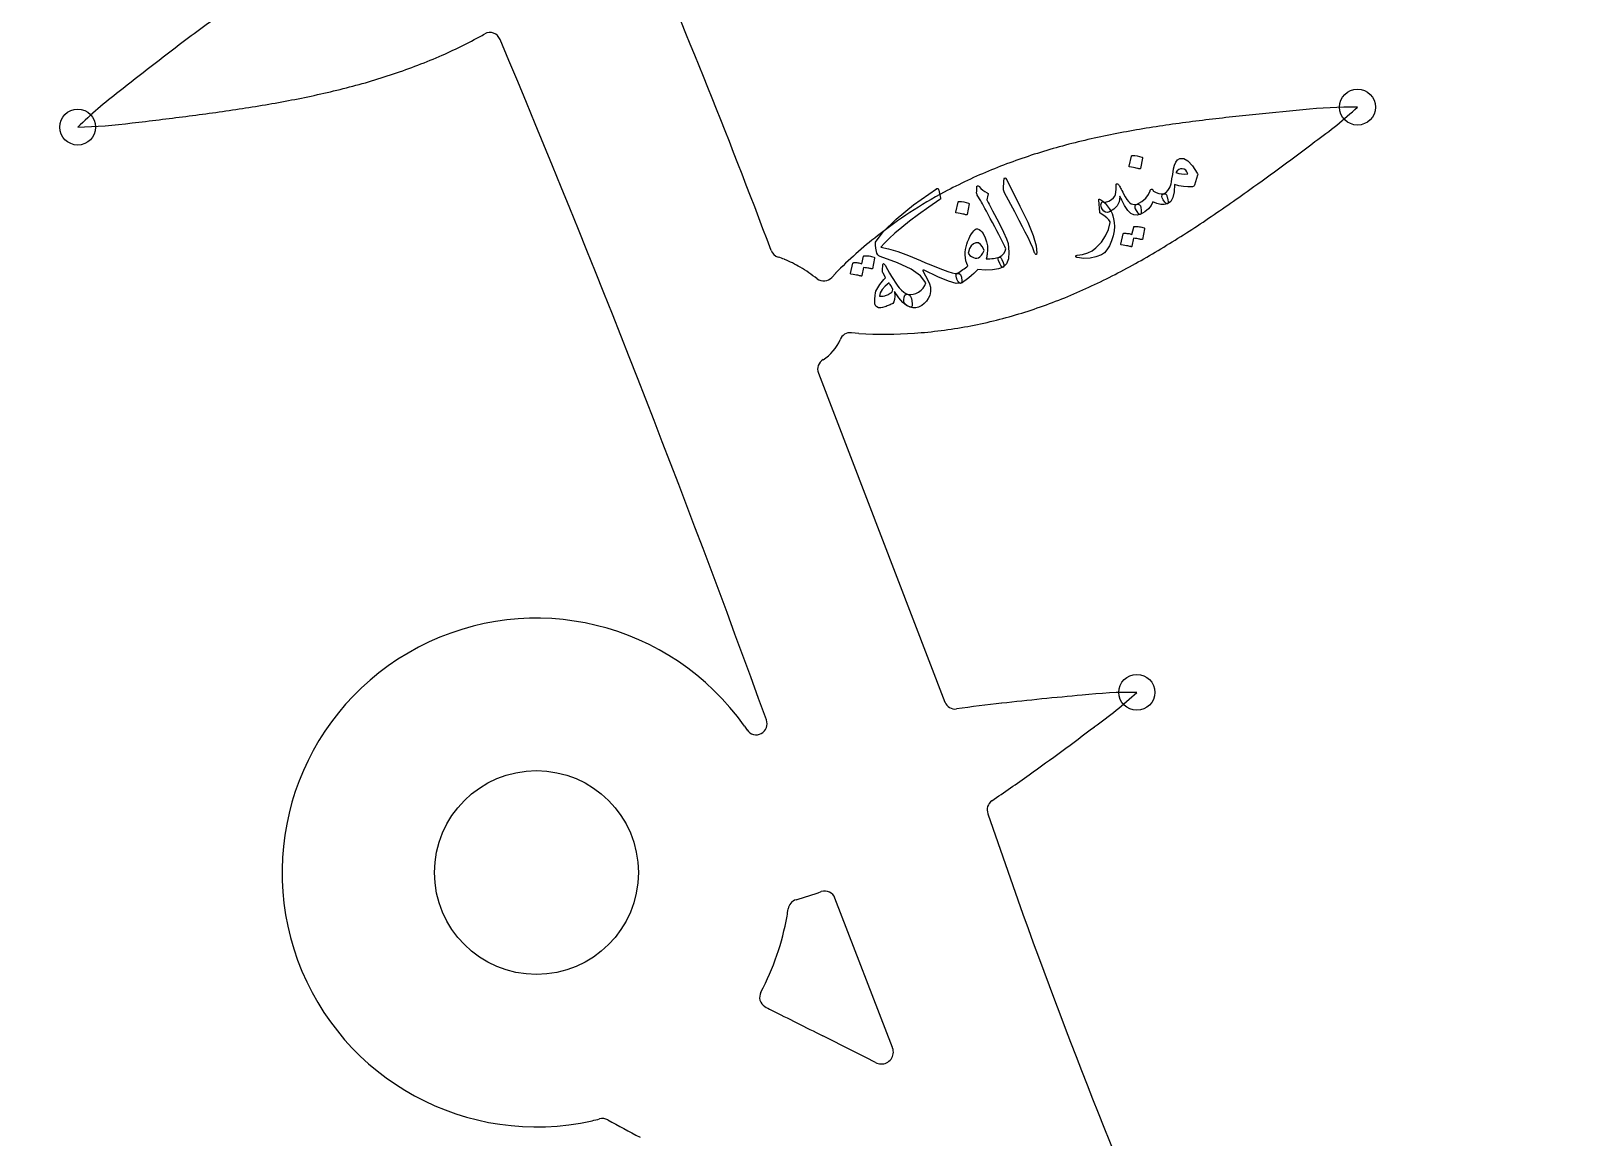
# Model space of a CAD drawing. Header units: millimetres. Extents: x -68 to 68, y -68 to 68.
# Drawn here: x -11.48 to 23.54, y -6.01 to 19.12 of the extents above; entities that cross this region are included whole.
import ezdxf

# ---------------------------------------------------------------- set-up
doc = ezdxf.new("R2010")
doc.units = ezdxf.units.MM
for name, color, linetype in [('CUT_INNER', 6, 'Continuous'), ('CUT_OUTER', 1, 'Continuous'), ('ENGRAVE', 7, 'Continuous'), ('TEXT', 5, 'Continuous')]:
    doc.layers.add(name, color=color, linetype=linetype)

msp = doc.modelspace()

# ---------------------------------------------------------------- linework, layer by layer
at = {"layer": 'CUT_INNER'}
for points in [[(6.707, 13.517), (6.795, 13.614)], [(7.322, 12.242), (7.154, 12.259)], [(6.402, 11.342), (9.275, 3.873)], [(4.723, 3.325), (4.783, 3.237)], [(8.088, -3.984), (8.084, -3.973), (6.779, -0.58)]]:
    msp.add_lwpolyline(points, dxfattribs=at)
msp.add_circle((0, 0), 2.315, dxfattribs=at)
for centre, radius, start, end in [((0, 19.417), 39.699, 347.6995, 181.902), ((-154.294, -45.785), 170.498, 20.57226, 23.42067), ((16.137, -13.083), 40.05, 125.3539, 127.0953), ((-6.313, 28.103), 10.413, 293.6026, 299.5627), ((-1.057, 18.826), 0.25, 22.4612, 118.2297), ((-308.628, -110.474), 333.894, 19.95329, 22.8012), ((39.004, -43.349), 77.984, 127.08392, 128.43419), ((-7.314, 30.328), 12.852, 288.4512, 293.7208), ((-8.205, 33.01), 15.679, 284.0954, 288.4383), ((-3.222, 9.473), 10.361, 127.0969, 133.9742), ((-11.385, 48.078), 31.084, 278.571, 280.8036), ((-9.471, 38.055), 20.88, 280.7997, 284.0914), ((-19.165, 104.171), 87.717, 276.53726, 277.3395), ((-14.798, 70.635), 53.898, 277.2894, 278.585), ((21.688, -36.415), 53.898, 95.8644, 97.16), ((25.22, -70.049), 87.717, 95.11229, 95.91452), ((18.556, 7.043), 10.34, 89.5158, 96.3997), ((11.637, 25.016), 10.361, 305.6719, 312.5492), ((-10.586, 27.269), 10.34, 270.9407, 277.8247), ((17.172, -3.712), 20.88, 99.3747, 102.6664), ((18.837, -13.779), 31.084, 97.146, 99.3787), ((16.033, 1.363), 15.679, 102.6704, 107.0133), ((-29.263, 78.872), 77.984, 305.65894, 307.00921), ((15.209, 4.066), 12.852, 107.0263, 112.2958), ((14.654, 5.429), 11.381, 112.3161, 118.283), ((14.329, 6.038), 10.691, 118.2935, 128.0208), ((-7.156, 48.046), 40.05, 303.9289, 305.6703), ((1.22, 35.589), 25.039, 301.1758, 303.9371), ((13.788, 6.721), 9.819, 127.9925, 135.4168), ((5.565, 14.216), 0.25, 201.0362, 252.4173), ((4.936, 29.447), 17.86, 297.3429, 301.1759), ((5.06, 12.581), 1.462, 66.9408, 72.9257), ((4.586, 11.397), 2.737, 59.1508, 67.5113), ((4.107, 10.589), 3.676, 51.9652, 59.1889), ((6.522, 13.684), 0.25, 233.0793, 317.948), ((6.693, 26.054), 14.039, 292.497, 297.3344), ((7.485, 24.15), 11.977, 286.821, 292.4797), ((7.777, 23.2), 10.983, 280.5798, 286.7996), ((7.128, 12.01), 0.25, 84.1465, 158.6091), ((7.853, 22.805), 10.581, 273.9774, 280.5698), ((5.962, 12.504), 1.017, 302.5862, 336.675), ((7.895, 22.041), 9.816, 266.655, 274.0384), ((6.636, 11.432), 0.25, 120.4389, 201.0362), ((0.001, 19.416), 48.532, 272.5736, 344.6803), ((0, 0), 5.776, 35.141, 282.641), ((0, 19.417), 39.699, 301.29, 339.571), ((9.508, 3.963), 0.25, 201.0362, 277.7068), ((19.734, -78.229), 82.584, 95.0998, 96.37478), ((13.546, -6.26), 10.352, 89.5217, 96.3977), ((6.633, 11.716), 10.35, 305.67, 312.5551), ((14.308, -29.945), 33.996, 96.3228, 98.06), ((4.989, 3.379), 0.25, 214.4531, 21.0362), ((-34.273, 65.581), 77.984, 305.65894, 307.00921), ((-8.663, 29.796), 33.979, 304.0123, 305.748), ((10.485, 1.424), 0.25, 124.3657, 201.0362), ((140.653, 45.588), 137.706, 198.7455, 203.33693), ((5.964, -0.858), 0.25, 105.2678, 172.2656), ((4.285, 5.31), 6.142, 285.2222, 290.8097), ((6.546, -0.669), 0.25, 21.0362, 108.2529), ((0.001, 0), 5.775, 331.9148, 350.1419), ((2.176, -0.351), 3.572, 349.7072, 352.3739), ((5.318, -2.834), 0.25, 152.5781, 237.4687), ((5.995, -1.646), 1.617, 239.8612, 245.5225), ((278.731, 541.577), 609.462, 243.346005, 243.469753), ((-47.925, -112.727), 121.851, 62.83742, 63.46984), ((7.833, -4.076), 0.272, 267.2454, 19.7383), ((7.835, -4.066), 0.282, 241.9393, 266.9407), ((0.478, -2.016), 3.704, 282.2479, 284.9631), ((1.498, -5.836), 0.25, 61.2328, 104.7656), ((16.799, 21.924), 31.448, 241.1365, 242.6537)]:
    msp.add_arc(centre, radius, start, end, dxfattribs=at)
at = {"layer": 'CUT_OUTER'}
msp.add_circle((0, 0), 67.95, dxfattribs=at)
at = {"layer": 'ENGRAVE'}
for centre, radius in [((0, 19.417), 44.823), ((18.644, 17.383), 0.408), ((-10.417, 16.929), 0.408), ((13.634, 4.092), 0.408)]:
    msp.add_circle(centre, radius, dxfattribs=at)
at = {"layer": 'TEXT'}
for points in [[(13.511, 16.271), (13.513, 16.275), (13.517, 16.279), (13.522, 16.282), (13.53, 16.284), (13.586, 16.283), (13.642, 16.276), (13.696, 16.264), (13.75, 16.247), (13.756, 16.243), (13.759, 16.238), (13.761, 16.233), (13.76, 16.227), (13.715, 15.989), (13.713, 15.983), (13.707, 15.98), (13.699, 15.98), (13.689, 15.982), (13.68, 15.985), (13.666, 15.988), (13.646, 15.992), (13.622, 15.997), (13.592, 16.003), (13.557, 16.01), (13.516, 16.017), (13.469, 16.026), (13.463, 16.027), (13.459, 16.03), (13.457, 16.034), (13.458, 16.039)], [(14.609, 16.214), (14.699, 16.217), (14.795, 16.163), (14.897, 16.052), (15.005, 15.885), (15.012, 15.873), (15.015, 15.861), (15.016, 15.85), (15.014, 15.839), (14.942, 15.612), (14.937, 15.597), (14.928, 15.587), (14.916, 15.579), (14.901, 15.575), (14.794, 15.571), (14.69, 15.578), (14.587, 15.596), (14.488, 15.625), (14.481, 15.457), (14.452, 15.327), (14.402, 15.236), (14.329, 15.184), (14.319, 15.184), (14.306, 15.191), (14.29, 15.204), (14.271, 15.223), (14.233, 15.275), (14.21, 15.319), (14.201, 15.355), (14.206, 15.384), (14.212, 15.392), (14.22, 15.4), (14.23, 15.406), (14.242, 15.412), (14.296, 15.444), (14.341, 15.492), (14.38, 15.557), (14.41, 15.639), (14.42, 15.683), (14.432, 15.755), (14.448, 15.854), (14.467, 15.98), (14.486, 16.066), (14.517, 16.134), (14.557, 16.183), (14.609, 16.214)], [(10.613, 15.699), (10.62, 15.755), (10.633, 15.779), (10.653, 15.77), (10.68, 15.73), (10.976, 15.133), (11.157, 14.767), (11.281, 14.466), (11.349, 14.232), (11.361, 14.063), (11.358, 14.048), (11.353, 14.038), (11.347, 14.035), (11.339, 14.037), (11.332, 14.043), (11.325, 14.052), (11.319, 14.063), (11.313, 14.077), (11.271, 14.186), (11.221, 14.3), (11.164, 14.419), (11.099, 14.542), (11.082, 14.575), (11.037, 14.662), (10.963, 14.805), (10.861, 15.002), (10.63, 15.438), (10.619, 15.462), (10.612, 15.485), (10.607, 15.507), (10.607, 15.528)], [(14.522, 15.897), (14.585, 15.876), (14.651, 15.864), (14.721, 15.861), (14.794, 15.868), (14.772, 15.916), (14.743, 15.952), (14.707, 15.974), (14.666, 15.984), (14.623, 15.981), (14.585, 15.965), (14.552, 15.937), (14.522, 15.897)], [(9.088, 15.533), (9.095, 15.535), (9.102, 15.536), (9.108, 15.535), (9.114, 15.534), (9.121, 15.53), (9.127, 15.522), (9.132, 15.512), (9.136, 15.499), (9.175, 15.314), (9.176, 15.305), (9.174, 15.296), (9.169, 15.289), (9.161, 15.282), (8.908, 15.107), (8.679, 14.944), (8.475, 14.791), (8.295, 14.65), (8.139, 14.52), (8.009, 14.402), (7.904, 14.295), (7.823, 14.199), (7.998, 14.166), (8.207, 14.105), (8.448, 14.016), (8.722, 13.898), (8.835, 13.849), (8.956, 13.799), (9.083, 13.748), (9.217, 13.697), (9.341, 13.653), (9.438, 13.623), (9.508, 13.608), (9.552, 13.608), (9.598, 13.606), (9.631, 13.578), (9.651, 13.522), (9.658, 13.44), (9.656, 13.417), (9.653, 13.399), (9.648, 13.387), (9.64, 13.381), (9.534, 13.379), (9.359, 13.428), (9.115, 13.528), (8.803, 13.68), (8.787, 13.682), (8.777, 13.681), (8.773, 13.675), (8.776, 13.666), (8.838, 13.555), (8.887, 13.456), (8.924, 13.37), (8.947, 13.297), (8.951, 13.246), (8.95, 13.197), (8.943, 13.152), (8.93, 13.108), (8.897, 13.036), (8.856, 12.973), (8.807, 12.921), (8.748, 12.879), (8.678, 12.843), (8.612, 12.825), (8.549, 12.822), (8.489, 12.837), (8.42, 12.87), (8.372, 12.91), (8.345, 12.956), (8.339, 13.008), (8.349, 13.07), (8.369, 13.111), (8.398, 13.132), (8.436, 13.133), (8.496, 13.126), (8.557, 13.132), (8.617, 13.151), (8.678, 13.182), (8.734, 13.224), (8.78, 13.274), (8.816, 13.331), (8.842, 13.396), (8.72, 13.549), (8.506, 13.7), (8.202, 13.848), (7.806, 13.993), (7.775, 14.008), (7.75, 14.031), (7.732, 14.063), (7.721, 14.102), (7.706, 14.182), (7.698, 14.244), (7.697, 14.289), (7.703, 14.315), (7.877, 14.554), (8.165, 14.836), (8.566, 15.16), (9.081, 15.527), (9.082, 15.528), (9.083, 15.528), (9.084, 15.529), (9.085, 15.53), (9.085, 15.531), (9.086, 15.531), (9.087, 15.532), (9.088, 15.533)], [(9.996, 15.432), (9.998, 15.48), (9.998, 15.518), (9.999, 15.546), (9.998, 15.564), (9.999, 15.575), (10.002, 15.585), (10.007, 15.591), (10.015, 15.596), (10.025, 15.598), (10.034, 15.596), (10.043, 15.591), (10.052, 15.582), (10.094, 15.535), (10.138, 15.496), (10.184, 15.464), (10.232, 15.439), (10.246, 15.43), (10.254, 15.418), (10.256, 15.401), (10.252, 15.38), (10.226, 15.28), (10.243, 15.246), (10.261, 15.213), (10.277, 15.181), (10.294, 15.149), (10.31, 15.118), (10.326, 15.088), (10.342, 15.058), (10.358, 15.029), (10.502, 14.759), (10.608, 14.545), (10.677, 14.388), (10.709, 14.288), (10.73, 14.092), (10.718, 13.937), (10.674, 13.823), (10.597, 13.749), (10.595, 13.748), (10.592, 13.747), (10.59, 13.746), (10.587, 13.745), (10.567, 13.754), (10.545, 13.783), (10.521, 13.832), (10.495, 13.902), (10.488, 13.928), (10.488, 13.949), (10.495, 13.966), (10.51, 13.977), (10.569, 14.014), (10.614, 14.058), (10.643, 14.108), (10.658, 14.164), (10.636, 14.216), (10.609, 14.275), (10.577, 14.34), (10.541, 14.412), (10.501, 14.49), (10.457, 14.575), (10.408, 14.665), (10.356, 14.761), (10.306, 14.857), (10.26, 14.942), (10.219, 15.018), (10.183, 15.084), (10.152, 15.14), (10.127, 15.187), (10.107, 15.224), (10.092, 15.252), (10.011, 15.386), (10.005, 15.4), (10.001, 15.412), (9.998, 15.423), (9.996, 15.432)], [(13.185, 15.641), (13.198, 15.641), (13.21, 15.636), (13.22, 15.626), (13.228, 15.611), (13.234, 15.601), (13.242, 15.586), (13.252, 15.568), (13.264, 15.545), (13.278, 15.518), (13.294, 15.488), (13.312, 15.454), (13.332, 15.416), (13.372, 15.344), (13.409, 15.286), (13.443, 15.241), (13.476, 15.21), (13.508, 15.189), (13.544, 15.176), (13.583, 15.171), (13.625, 15.175), (13.665, 15.177), (13.695, 15.165), (13.715, 15.141), (13.725, 15.103), (13.732, 15.04), (13.733, 14.993), (13.727, 14.962), (13.715, 14.948), (13.638, 14.929), (13.566, 14.934), (13.501, 14.964), (13.442, 15.017), (13.428, 15.036), (13.413, 15.056), (13.398, 15.077), (13.383, 15.1), (13.367, 15.125), (13.352, 15.152), (13.336, 15.181), (13.321, 15.211), (13.307, 15.242), (13.294, 15.268), (13.282, 15.292), (13.273, 15.312), (13.264, 15.328), (13.258, 15.34), (13.254, 15.349), (13.252, 15.353), (13.251, 15.355), (13.25, 15.357), (13.249, 15.357), (13.248, 15.356), (13.247, 15.354), (13.246, 15.351), (13.246, 15.347), (13.245, 15.342), (13.229, 15.231), (13.185, 15.138), (13.112, 15.063), (13.012, 15.005), (12.964, 14.993), (12.922, 14.998), (12.885, 15.019), (12.852, 15.057), (12.832, 15.096), (12.82, 15.13), (12.816, 15.16), (12.82, 15.187), (12.829, 15.208), (12.841, 15.222), (12.856, 15.229), (12.874, 15.228), (12.89, 15.224), (12.904, 15.222), (12.916, 15.222), (12.925, 15.224), (12.999, 15.25), (13.059, 15.282), (13.104, 15.319), (13.135, 15.363), (13.149, 15.4), (13.158, 15.452), (13.162, 15.521), (13.161, 15.605), (13.161, 15.619), (13.165, 15.63), (13.173, 15.637), (13.185, 15.641)], [(14.242, 15.412), (14.264, 15.413), (14.282, 15.412), (14.294, 15.409), (14.3, 15.403), (14.307, 15.392), (14.313, 15.378), (14.318, 15.362), (14.324, 15.342), (14.338, 15.277), (14.343, 15.23), (14.34, 15.199), (14.329, 15.184), (14.257, 15.168), (14.178, 15.171), (14.091, 15.193), (13.997, 15.234), (13.956, 15.147), (13.895, 15.07), (13.814, 15.004), (13.713, 14.947), (13.7, 14.945), (13.688, 14.949), (13.677, 14.958), (13.665, 14.973), (13.604, 15.071), (13.598, 15.082), (13.594, 15.095), (13.592, 15.111), (13.594, 15.128), (13.598, 15.143), (13.605, 15.155), (13.614, 15.166), (13.625, 15.175), (13.746, 15.243), (13.837, 15.317), (13.9, 15.398), (13.935, 15.485), (13.939, 15.497), (13.944, 15.506), (13.953, 15.514), (13.963, 15.519), (13.973, 15.522), (13.982, 15.52), (13.989, 15.515), (13.994, 15.505), (13.998, 15.496), (14.002, 15.488), (14.007, 15.482), (14.011, 15.477), (14.073, 15.442), (14.132, 15.42), (14.188, 15.41), (14.242, 15.412)], [(9.574, 15.226), (9.576, 15.231), (9.58, 15.234), (9.585, 15.237), (9.592, 15.239), (9.649, 15.238), (9.705, 15.232), (9.759, 15.22), (9.812, 15.202), (9.818, 15.199), (9.822, 15.194), (9.823, 15.189), (9.823, 15.183), (9.778, 14.945), (9.775, 14.939), (9.77, 14.936), (9.762, 14.935), (9.752, 14.938), (9.743, 14.94), (9.728, 14.944), (9.709, 14.948), (9.685, 14.953), (9.655, 14.959), (9.62, 14.966), (9.579, 14.973), (9.532, 14.981), (9.525, 14.983), (9.521, 14.986), (9.52, 14.99), (9.521, 14.994)], [(12.28, 13.967), (12.27, 13.969), (12.262, 13.973), (12.256, 13.977), (12.251, 13.982), (12.249, 13.987), (12.248, 13.992), (12.248, 13.998), (12.251, 14.005), (12.254, 14.01), (12.259, 14.014), (12.266, 14.016), (12.275, 14.018), (12.403, 14.036), (12.518, 14.071), (12.619, 14.121), (12.706, 14.186), (12.83, 14.317), (12.925, 14.457), (12.991, 14.604), (13.028, 14.759), (13.028, 14.762), (13.029, 14.765), (13.029, 14.767), (13.029, 14.768), (13.029, 14.77), (13.029, 14.771), (13.029, 14.773), (13.028, 14.774), (13.001, 14.822), (12.954, 14.872), (12.888, 14.923), (12.802, 14.977), (12.798, 14.981), (12.796, 14.985), (12.794, 14.988), (12.794, 14.991), (12.768, 15.277), (12.772, 15.29), (12.789, 15.289), (12.818, 15.274), (12.859, 15.245), (12.913, 15.199), (12.963, 15.144), (13.009, 15.081), (13.051, 15.009), (13.07, 14.967), (13.088, 14.912), (13.104, 14.844), (13.12, 14.763), (13.126, 14.672), (13.118, 14.572), (13.095, 14.463), (13.057, 14.344), (13.01, 14.234), (12.956, 14.145), (12.897, 14.077), (12.832, 14.032), (12.706, 13.98), (12.572, 13.953), (12.43, 13.948), (12.28, 13.967)], [(9.989, 14.615), (9.993, 14.616), (9.996, 14.617), (9.999, 14.618), (10.002, 14.618), (10.005, 14.618), (10.008, 14.618), (10.011, 14.618), (10.014, 14.618), (10.05, 14.606), (10.084, 14.584), (10.116, 14.552), (10.146, 14.509), (10.192, 14.418), (10.223, 14.325), (10.24, 14.23), (10.242, 14.132), (10.24, 14.108), (10.238, 14.084), (10.236, 14.06), (10.232, 14.035), (10.228, 14.011), (10.224, 13.986), (10.219, 13.96), (10.213, 13.935), (10.256, 13.937), (10.298, 13.939), (10.338, 13.943), (10.376, 13.947), (10.413, 13.953), (10.447, 13.959), (10.479, 13.967), (10.51, 13.977), (10.523, 13.977), (10.536, 13.969), (10.55, 13.951), (10.565, 13.925), (10.595, 13.857), (10.611, 13.805), (10.612, 13.769), (10.597, 13.749), (10.489, 13.708), (10.357, 13.686), (10.2, 13.681), (10.021, 13.696), (9.979, 13.652), (9.931, 13.606), (9.877, 13.558), (9.818, 13.507), (9.757, 13.459), (9.708, 13.422), (9.669, 13.396), (9.642, 13.382), (9.627, 13.38), (9.611, 13.386), (9.593, 13.399), (9.575, 13.42), (9.567, 13.433), (9.559, 13.446), (9.553, 13.459), (9.548, 13.473), (9.543, 13.488), (9.539, 13.502), (9.536, 13.517), (9.533, 13.531), (9.53, 13.56), (9.533, 13.582), (9.542, 13.599), (9.555, 13.609), (9.589, 13.63), (9.621, 13.65), (9.652, 13.671), (9.683, 13.692), (9.712, 13.713), (9.741, 13.734), (9.77, 13.756), (9.797, 13.778), (9.771, 13.833), (9.752, 13.893), (9.74, 13.959), (9.736, 14.03), (9.738, 14.089), (9.745, 14.149), (9.755, 14.208), (9.771, 14.267), (9.79, 14.325), (9.815, 14.384), (9.844, 14.443), (9.879, 14.502), (9.907, 14.544), (9.935, 14.576), (9.962, 14.6), (9.989, 14.615)], [(13.562, 14.66), (13.564, 14.665), (13.568, 14.668), (13.573, 14.671), (13.58, 14.673), (13.609, 14.673), (13.637, 14.672), (13.665, 14.67), (13.692, 14.667), (13.719, 14.662), (13.746, 14.655), (13.773, 14.648), (13.8, 14.639), (13.806, 14.635), (13.809, 14.63), (13.811, 14.624), (13.811, 14.617), (13.764, 14.378), (13.761, 14.374), (13.756, 14.373), (13.749, 14.373), (13.739, 14.374), (13.732, 14.377), (13.72, 14.38), (13.704, 14.383), (13.685, 14.387), (13.661, 14.391), (13.632, 14.396), (13.599, 14.402), (13.561, 14.408), (13.522, 14.222), (13.519, 14.215), (13.514, 14.212), (13.506, 14.212), (13.496, 14.214), (13.487, 14.217), (13.473, 14.22), (13.454, 14.224), (13.429, 14.229), (13.399, 14.235), (13.364, 14.242), (13.323, 14.249), (13.276, 14.258), (13.271, 14.26), (13.268, 14.263), (13.267, 14.267), (13.268, 14.272), (13.321, 14.504), (13.323, 14.508), (13.326, 14.512), (13.332, 14.514), (13.339, 14.517), (13.363, 14.518), (13.386, 14.518), (13.41, 14.516), (13.433, 14.514), (13.456, 14.51), (13.479, 14.505), (13.501, 14.498), (13.523, 14.492)], [(9.978, 14.303), (9.921, 14.277), (9.873, 14.233), (9.835, 14.17), (9.808, 14.09), (9.807, 14.066), (9.819, 14.041), (9.842, 14.016), (9.879, 13.989), (9.921, 13.967), (9.962, 13.956), (10, 13.954), (10.037, 13.963), (10.072, 13.984), (10.106, 14.018), (10.137, 14.065), (10.166, 14.126), (10.129, 14.209), (10.086, 14.266), (10.036, 14.297), (9.978, 14.303)], [(7.428, 13.995), (7.43, 14), (7.434, 14.003), (7.44, 14.006), (7.447, 14.008), (7.475, 14.008), (7.503, 14.007), (7.531, 14.005), (7.558, 14.002), (7.585, 13.997), (7.612, 13.99), (7.639, 13.983), (7.666, 13.973), (7.672, 13.97), (7.676, 13.965), (7.678, 13.959), (7.677, 13.952), (7.63, 13.713), (7.628, 13.709), (7.623, 13.707), (7.615, 13.707), (7.605, 13.709), (7.598, 13.712), (7.586, 13.715), (7.571, 13.718), (7.551, 13.722), (7.527, 13.726), (7.498, 13.731), (7.465, 13.736), (7.427, 13.742), (7.388, 13.556), (7.386, 13.55), (7.38, 13.547), (7.373, 13.546), (7.362, 13.549), (7.353, 13.552), (7.339, 13.555), (7.32, 13.559), (7.295, 13.564), (7.266, 13.57), (7.231, 13.577), (7.189, 13.584), (7.143, 13.592), (7.137, 13.595), (7.134, 13.598), (7.133, 13.602), (7.134, 13.607), (7.187, 13.839), (7.189, 13.843), (7.193, 13.847), (7.198, 13.849), (7.205, 13.851), (7.229, 13.853), (7.253, 13.853), (7.276, 13.851), (7.299, 13.848), (7.322, 13.844), (7.345, 13.839), (7.367, 13.833), (7.389, 13.826)], [(8.44, 13.131), (8.472, 13.115), (8.497, 13.084), (8.516, 13.04), (8.528, 12.983), (8.534, 12.914), (8.529, 12.868), (8.515, 12.842), (8.491, 12.838), (8.406, 12.874), (8.317, 12.946), (8.226, 13.053), (8.131, 13.195), (8.138, 13.093), (8.134, 13.014), (8.119, 12.958), (8.092, 12.925), (8.075, 12.915), (8.056, 12.905), (8.036, 12.895), (8.013, 12.886), (7.989, 12.877), (7.964, 12.868), (7.938, 12.858), (7.91, 12.849), (7.86, 12.835), (7.82, 12.827), (7.789, 12.824), (7.768, 12.826), (7.733, 12.845), (7.707, 12.866), (7.692, 12.891), (7.686, 12.919), (7.687, 13.022), (7.692, 13.103), (7.7, 13.163), (7.71, 13.202), (7.729, 13.242), (7.751, 13.281), (7.774, 13.32), (7.8, 13.358), (7.828, 13.396), (7.859, 13.433), (7.892, 13.471), (7.929, 13.509), (7.878, 13.603), (7.868, 13.622), (7.861, 13.64), (7.857, 13.657), (7.857, 13.673), (7.866, 13.807), (7.872, 13.825), (7.883, 13.828), (7.899, 13.816), (7.919, 13.79), (7.972, 13.698), (8.02, 13.615), (8.065, 13.539), (8.106, 13.471), (8.143, 13.411), (8.178, 13.36), (8.209, 13.317), (8.236, 13.282), (8.289, 13.227), (8.34, 13.183), (8.39, 13.151), (8.44, 13.131)], [(8.006, 13.391), (7.918, 13.315), (7.852, 13.24), (7.808, 13.166), (7.787, 13.092), (7.811, 13.087), (7.84, 13.086), (7.872, 13.09), (7.91, 13.098), (7.93, 13.105), (7.951, 13.113), (7.971, 13.122), (7.991, 13.131), (8.011, 13.142), (8.031, 13.154), (8.05, 13.168), (8.069, 13.183), (8.087, 13.208), (8.09, 13.242), (8.076, 13.282), (8.046, 13.331), (8.031, 13.352), (8.019, 13.37), (8.01, 13.382), (8.006, 13.391)]]:
    msp.add_lwpolyline(points, close=True, dxfattribs=at)

doc.saveas('drawing.dxf')
